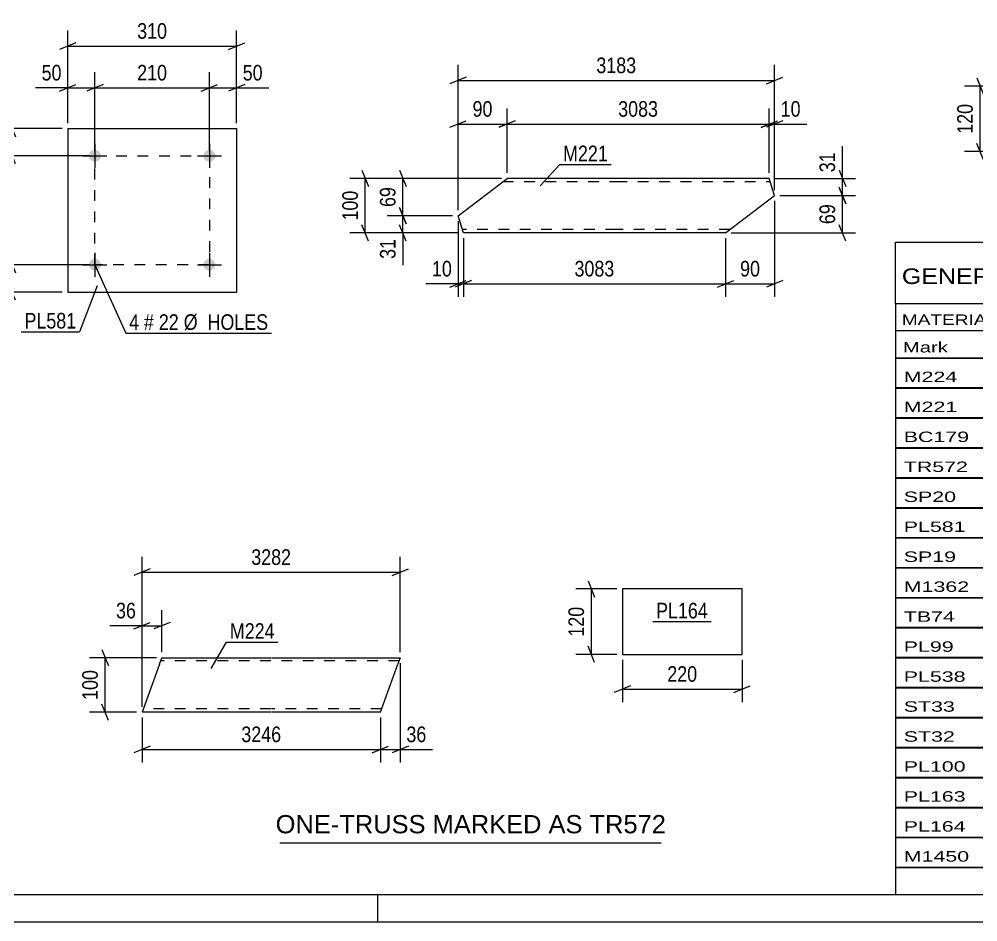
# Model space of a CAD drawing. Header units: millimetres. Extents: x 0 to 841, y 0 to 594.
# Drawn here: x 355.2 to 531.1, y 0 to 165.7 of the extents above; entities that cross this region are included whole.
import ezdxf

# ---------------------------------------------------------------- set-up
doc = ezdxf.new("R2010")
doc.units = ezdxf.units.MM
doc.linetypes.add('DXK_LINE_DOT2', pattern=[3.9198, 1.9599, -1.9599])
doc.styles.add('Arial', font='ARIAL.TTF', dxfattribs={"height": 0.2})
doc.styles.add('Arial Narrow', font='ARIALN.TTF', dxfattribs={"height": 0.2})

# ---------------------------------------------------------------- blocks, each defined once
blk = doc.blocks.new('Unknown-122568519-1133 - 12225')
at = {"color": 5, "linetype": 'Continuous'}
for p, q in [((5, 5), (836, 5)), ((421, 0), (421, 5)), ((0, 0), (841, 0))]:
    blk.add_line(p, q, dxfattribs=at)
blk = doc.blocks.new('Part-122568519-7445 - 7439')
at = {"color": 2, "linetype": 'Continuous'}
for p, q in [((380.92, 47.27), (381.36, 48.47)), ((381.36, 48.47), (401.36, 48.47)), ((401.46, 48.47), (425.1, 48.47)), ((424.97, 48.12), (424.66, 47.27)), ((425.07, 48.38), (424.97, 48.12)), ((425.1, 48.47), (425.07, 48.38)), ((380.92, 47.27), (377.72, 38.47)), ((421.46, 38.47), (424.66, 47.27)), ((401.36, 38.47), (377.72, 38.47)), ((421.46, 38.47), (401.46, 38.47))]:
    blk.add_line(p, q, dxfattribs=at)
at = {"color": 7, "linetype": 'DXK_LINE_DOT2'}
for p, q in [((401.36, 47.87), (381.14, 47.87)), ((381.33, 48.38), (381.23, 48.12)), ((381.36, 48.47), (381.33, 48.38)), ((424.88, 47.87), (401.46, 47.87)), ((425.1, 48.47), (424.97, 48.12)), ((401.36, 39.07), (377.94, 39.07)), ((421.68, 39.07), (401.46, 39.07))]:
    blk.add_line(p, q, dxfattribs=at)
blk = doc.blocks.new('Part-122568519-8261 - 8255')
at = {"color": 2, "linetype": 'Continuous'}
for p, q in [((435.7, 129.6), (444.7, 136.45)), ((464.7, 136.45), (444.7, 136.45)), ((492.81, 136.45), (464.8, 136.45)), ((493.79, 133.3), (492.81, 136.45)), ((484.8, 126.45), (493.79, 133.3)), ((436.68, 126.45), (435.7, 129.6)), ((464.7, 126.45), (436.68, 126.45)), ((484.8, 126.45), (464.8, 126.45))]:
    blk.add_line(p, q, dxfattribs=at)
at = {"color": 7, "linetype": 'DXK_LINE_DOT2'}
for p, q in [((443.91, 135.85), (464.7, 135.85)), ((464.8, 135.85), (493, 135.85)), ((464.7, 127.05), (436.5, 127.05)), ((485.58, 127.05), (464.8, 127.05))]:
    blk.add_line(p, q, dxfattribs=at)
blk = doc.blocks.new('Bolt-122568519-2417 - 2363')
at = {"linetype": 'Continuous'}
for points in [[(370.17, 140.59, -1), (367.97, 140.59, -1)], [(391.17, 140.59, -1), (388.97, 140.59, -1)]]:
    blk.add_hatch(color=1, dxfattribs=at).paths.add_polyline_path(points)
at = {"color": 1, "linetype": 'Continuous'}
for p, q in [((369.07, 142.79), (369.07, 138.39)), ((390.07, 142.79), (390.07, 138.39)), ((366.87, 140.59), (371.27, 140.59)), ((387.87, 140.59), (392.27, 140.59))]:
    blk.add_line(p, q, dxfattribs=at)
blk = doc.blocks.new('Part-122568519-2379 - 2363')
at = {"color": 2, "linetype": 'Continuous'}
for p, q in [((364.07, 145.58), (364.07, 115.58)), ((364.07, 145.58), (395.07, 145.58)), ((395.07, 145.58), (395.07, 115.58)), ((364.07, 115.58), (395.07, 115.58))]:
    blk.add_line(p, q, dxfattribs=at)
blk = doc.blocks.new('Bolt-122568519-2412 - 2363')
at = {"linetype": 'Continuous'}
for points in [[(370.17, 120.59, -1), (367.97, 120.59, -1)], [(391.17, 120.59, -1), (388.97, 120.59, -1)]]:
    blk.add_hatch(color=1, dxfattribs=at).paths.add_polyline_path(points)
at = {"color": 1, "linetype": 'Continuous'}
for p, q in [((369.07, 122.79), (369.07, 118.39)), ((390.07, 122.79), (390.07, 118.39)), ((366.87, 120.59), (371.27, 120.59)), ((387.87, 120.59), (392.27, 120.59))]:
    blk.add_line(p, q, dxfattribs=at)
blk = doc.blocks.new('Part-122568519-1995 - 1981')
at = {"color": 2, "linetype": 'Continuous'}
for p, q in [((465.87, 61.09), (465.87, 49.09)), ((487.83, 61.09), (465.87, 61.09)), ((487.83, 49.09), (487.83, 61.09)), ((465.87, 49.09), (487.83, 49.09))]:
    blk.add_line(p, q, dxfattribs=at)
blk = doc.blocks.new('Rectangle-122568519-2526 - 2363')
at = {"color": 1, "linetype": 'DXK_LINE_DOT2'}
blk.add_lwpolyline([(369.07, 140.59), (390.07, 140.59), (390.07, 120.59), (369.07, 120.59), (369.07, 140.59)], close=True, dxfattribs=at)
blk = doc.blocks.new('StraightDimension-122568519-7497 - 7439')
at = {"color": 7, "linetype": 'Continuous'}
for p, q in [((377.72, 37.47), (377.72, 29.23)), ((421.46, 37.47), (421.46, 29.23)), ((379.22, 32.23), (376.22, 31.03)), ((419.96, 31.03), (422.96, 32.23)), ((377.72, 31.63), (421.46, 31.63))]:
    blk.add_line(p, q, dxfattribs=at)
at = {"color": 0}
blk.add_wipeout([(403.85, 32.38), (403.85, 36.58), (395.34, 36.58), (395.34, 32.38)], dxfattribs=at)
at = {"color": 3, "style": 'Arial Narrow'}
blk.add_text('3246', height=2.863, dxfattribs=at).set_placement((395.94, 32.98))
blk = doc.blocks.new('StraightDimension-122568519-7485 - 7439')
at = {"color": 7, "linetype": 'Continuous'}
for p, q in [((425.1, 47.47), (425.1, 29.23)), ((421.46, 37.47), (421.46, 29.23)), ((419.96, 31.03), (422.96, 32.23)), ((426.6, 32.23), (423.6, 31.03)), ((421.46, 31.63), (425.1, 31.63))]:
    blk.add_line(p, q, dxfattribs=at)
at = {"color": 0}
blk.add_wipeout([(430.48, 32.38), (430.48, 36.58), (425.63, 36.58), (425.63, 32.38)], dxfattribs=at)
at = {"color": 7, "linetype": 'Continuous'}
blk.add_line((425.1, 31.63), (431.01, 31.63), dxfattribs=at)
blk.add_line((425.1, 31.63), (431.01, 31.63), dxfattribs=at)
at = {"color": 3, "style": 'Arial Narrow'}
blk.add_text('36', height=2.863, dxfattribs=at).set_placement((426.23, 32.98))
blk = doc.blocks.new('StraightDimension-122568519-7461 - 7439')
at = {"color": 7, "linetype": 'Continuous'}
for p, q in [((377.72, 39.47), (377.72, 67.01)), ((425.1, 49.47), (425.1, 67.01)), ((379.22, 64.76), (376.22, 63.56)), ((377.72, 64.16), (425.1, 64.16)), ((423.6, 63.56), (426.6, 64.76))]:
    blk.add_line(p, q, dxfattribs=at)
at = {"color": 0}
blk.add_wipeout([(405.67, 64.91), (405.67, 69.11), (397.16, 69.11), (397.16, 64.91)], dxfattribs=at)
at = {"color": 3, "style": 'Arial Narrow'}
blk.add_text('3282', height=2.863, dxfattribs=at).set_placement((397.76, 65.51))
blk = doc.blocks.new('StraightDimension-122568519-7472 - 7439')
at = {"color": 7, "linetype": 'Continuous'}
for p, q in [((377.72, 39.47), (377.72, 57.2)), ((381.36, 49.47), (381.36, 57.2)), ((376.22, 53.75), (379.22, 54.95)), ((382.86, 54.95), (379.86, 53.75)), ((377.72, 54.35), (381.36, 54.35))]:
    blk.add_line(p, q, dxfattribs=at)
at = {"color": 0}
blk.add_wipeout([(377.2, 55.1), (377.2, 59.3), (372.34, 59.3), (372.34, 55.1)], dxfattribs=at)
at = {"color": 7, "linetype": 'Continuous'}
blk.add_line((377.72, 54.35), (371.82, 54.35), dxfattribs=at)
blk.add_line((377.72, 54.35), (371.82, 54.35), dxfattribs=at)
at = {"color": 3, "style": 'Arial Narrow'}
blk.add_text('36', height=2.863, dxfattribs=at).set_placement((372.94, 55.7))
blk = doc.blocks.new('StraightDimension-122568519-7448 - 7439')
at = {"color": 7, "linetype": 'Continuous'}
for p, q in [((370.35, 49.97), (371.55, 46.97)), ((380.36, 48.47), (368.1, 48.47)), ((370.95, 38.47), (370.95, 48.47)), ((371.55, 36.97), (370.35, 39.97)), ((376.72, 38.47), (368.1, 38.47))]:
    blk.add_line(p, q, dxfattribs=at)
at = {"color": 0}
blk.add_wipeout([(370.2, 46.82), (366, 46.82), (366, 40.13), (370.2, 40.13)], dxfattribs=at)
at = {"color": 3, "style": 'Arial Narrow'}
blk.add_text('100', height=2.863, rotation=90.0002, dxfattribs=at).set_placement((369.6, 40.73))
blk = doc.blocks.new('StraightDimension-122568519-8297 - 8255')
at = {"color": 7, "linetype": 'Continuous'}
for p, q in [((505.65, 134.8), (506.85, 131.8)), ((494.79, 133.3), (508.65, 133.3)), ((506.25, 126.45), (506.25, 133.3)), ((506.85, 124.95), (505.65, 127.95)), ((485.8, 126.45), (508.65, 126.45))]:
    blk.add_line(p, q, dxfattribs=at)
at = {"color": 0}
blk.add_wipeout([(505.5, 132.3), (501.3, 132.3), (501.3, 127.45), (505.5, 127.45)], dxfattribs=at)
at = {"color": 3, "style": 'Arial Narrow'}
blk.add_text('69', height=2.863, rotation=90.0002, dxfattribs=at).set_placement((504.9, 128.05))
blk = doc.blocks.new('StraightDimension-122568519-8264 - 8255')
at = {"color": 7, "linetype": 'Continuous'}
for p, q in [((418.08, 137.95), (419.28, 134.95)), ((443.7, 136.45), (415.83, 136.45)), ((418.68, 126.45), (418.68, 136.45)), ((419.28, 124.95), (418.08, 127.95)), ((435.68, 126.45), (415.83, 126.45))]:
    blk.add_line(p, q, dxfattribs=at)
at = {"color": 0}
blk.add_wipeout([(417.93, 134.79), (413.73, 134.79), (413.73, 128.11), (417.93, 128.11)], dxfattribs=at)
at = {"color": 3, "style": 'Arial Narrow'}
blk.add_text('100', height=2.863, rotation=90.0002, dxfattribs=at).set_placement((417.33, 128.71))
blk = doc.blocks.new('StraightDimension-122568519-8322 - 8255')
at = {"color": 7, "linetype": 'Continuous'}
for p, q in [((505.65, 137.95), (506.85, 134.95)), ((493.81, 136.45), (508.65, 136.45)), ((506.25, 133.3), (506.25, 136.45)), ((506.85, 131.8), (505.65, 134.8)), ((494.79, 133.3), (508.65, 133.3))]:
    blk.add_line(p, q, dxfattribs=at)
at = {"color": 0}
blk.add_wipeout([(505.5, 141.83), (501.3, 141.83), (501.3, 136.97), (505.5, 136.97)], dxfattribs=at)
at = {"color": 7, "linetype": 'Continuous'}
blk.add_line((506.25, 136.45), (506.25, 142.36), dxfattribs=at)
blk.add_line((506.25, 136.45), (506.25, 142.36), dxfattribs=at)
at = {"color": 3, "style": 'Arial Narrow'}
blk.add_text('31', height=2.863, rotation=90.0002, dxfattribs=at).set_placement((504.9, 137.57))
blk = doc.blocks.new('StraightDimension-122568519-8371 - 8255')
at = {"color": 7, "linetype": 'Continuous'}
for p, q in [((424.98, 137.95), (426.18, 134.95)), ((443.7, 136.45), (422.73, 136.45)), ((425.58, 129.6), (425.58, 136.45)), ((426.18, 128.1), (424.98, 131.1)), ((434.7, 129.6), (422.73, 129.6))]:
    blk.add_line(p, q, dxfattribs=at)
at = {"color": 0}
blk.add_wipeout([(424.83, 135.45), (420.63, 135.45), (420.63, 130.59), (424.83, 130.59)], dxfattribs=at)
at = {"color": 3, "style": 'Arial Narrow'}
blk.add_text('69', height=2.863, rotation=90.0002, dxfattribs=at).set_placement((424.23, 131.19))
blk = doc.blocks.new('StraightDimension-122568519-8347 - 8255')
at = {"color": 7, "linetype": 'Continuous'}
for p, q in [((424.98, 131.1), (426.18, 128.1)), ((434.7, 129.6), (422.73, 129.6)), ((425.58, 126.45), (425.58, 129.6)), ((426.18, 124.95), (424.98, 127.95)), ((435.68, 126.45), (422.73, 126.45))]:
    blk.add_line(p, q, dxfattribs=at)
at = {"color": 0}
blk.add_wipeout([(424.83, 125.92), (420.63, 125.92), (420.63, 121.07), (424.83, 121.07)], dxfattribs=at)
at = {"color": 7, "linetype": 'Continuous'}
blk.add_line((425.58, 126.45), (425.58, 120.54), dxfattribs=at)
blk.add_line((425.58, 126.45), (425.58, 120.54), dxfattribs=at)
at = {"color": 3, "style": 'Arial Narrow'}
blk.add_text('31', height=2.863, rotation=90.0002, dxfattribs=at).set_placement((424.23, 121.67))
blk = doc.blocks.new('StraightDimension-122568519-8396 - 8255')
at = {"color": 7, "linetype": 'Continuous'}
for p, q in [((493.79, 132.3), (493.79, 114.69)), ((484.8, 125.45), (484.8, 114.69)), ((483.3, 116.49), (486.3, 117.69)), ((484.8, 117.09), (493.79, 117.09)), ((495.29, 117.69), (492.29, 116.49))]:
    blk.add_line(p, q, dxfattribs=at)
at = {"color": 0}
blk.add_wipeout([(491.72, 117.84), (491.72, 122.04), (486.87, 122.04), (486.87, 117.84)], dxfattribs=at)
at = {"color": 3, "style": 'Arial Narrow'}
blk.add_text('90', height=2.863, dxfattribs=at).set_placement((487.47, 118.44))
blk = doc.blocks.new('StraightDimension-122568519-8413 - 8255')
at = {"color": 7, "linetype": 'Continuous'}
for p, q in [((436.68, 125.45), (436.68, 114.69)), ((484.8, 125.45), (484.8, 114.69)), ((438.18, 117.69), (435.18, 116.49)), ((436.68, 117.09), (484.8, 117.09)), ((483.3, 116.49), (486.3, 117.69))]:
    blk.add_line(p, q, dxfattribs=at)
at = {"color": 0}
blk.add_wipeout([(465, 117.84), (465, 122.04), (456.48, 122.04), (456.48, 117.84)], dxfattribs=at)
at = {"color": 3, "style": 'Arial Narrow'}
blk.add_text('3083', height=2.863, dxfattribs=at).set_placement((457.08, 118.44))
blk = doc.blocks.new('StraightDimension-122568519-8437 - 8255')
at = {"color": 7, "linetype": 'Continuous'}
for p, q in [((435.7, 128.6), (435.7, 114.69)), ((436.68, 125.45), (436.68, 114.69)), ((434.2, 116.49), (437.2, 117.69)), ((438.18, 117.69), (435.18, 116.49)), ((435.7, 117.09), (436.68, 117.09))]:
    blk.add_line(p, q, dxfattribs=at)
at = {"color": 0}
blk.add_wipeout([(435.18, 117.84), (435.18, 122.04), (430.32, 122.04), (430.32, 117.84)], dxfattribs=at)
at = {"color": 7, "linetype": 'Continuous'}
blk.add_line((435.7, 117.09), (429.8, 117.09), dxfattribs=at)
blk.add_line((435.7, 117.09), (429.8, 117.09), dxfattribs=at)
at = {"color": 3, "style": 'Arial Narrow'}
blk.add_text('10', height=2.863, dxfattribs=at).set_placement((430.92, 118.44))
blk = doc.blocks.new('StraightDimension-122568519-8455 - 8255')
at = {"color": 7, "linetype": 'Continuous'}
for p, q in [((435.7, 130.6), (435.7, 157.26)), ((493.79, 134.3), (493.79, 157.26)), ((437.2, 155.01), (434.2, 153.81)), ((492.29, 153.81), (495.29, 155.01)), ((435.7, 154.41), (493.79, 154.41))]:
    blk.add_line(p, q, dxfattribs=at)
at = {"color": 0}
blk.add_wipeout([(469, 155.16), (469, 159.36), (460.49, 159.36), (460.49, 155.16)], dxfattribs=at)
at = {"color": 3, "style": 'Arial Narrow'}
blk.add_text('3183', height=2.863, dxfattribs=at).set_placement((461.09, 155.76))
blk = doc.blocks.new('StraightDimension-122568519-8466 - 8255')
at = {"color": 7, "linetype": 'Continuous'}
for p, q in [((492.81, 137.45), (492.81, 149.27)), ((493.79, 134.3), (493.79, 149.27)), ((491.31, 145.82), (494.31, 147.02)), ((495.29, 147.02), (492.29, 145.82)), ((492.81, 146.42), (493.79, 146.42))]:
    blk.add_line(p, q, dxfattribs=at)
at = {"color": 0}
blk.add_wipeout([(499.17, 147.17), (499.17, 151.37), (494.31, 151.37), (494.31, 147.17)], dxfattribs=at)
at = {"color": 7, "linetype": 'Continuous'}
blk.add_line((493.79, 146.42), (499.7, 146.42), dxfattribs=at)
blk.add_line((493.79, 146.42), (499.7, 146.42), dxfattribs=at)
at = {"color": 3, "style": 'Arial Narrow'}
blk.add_text('10', height=2.863, dxfattribs=at).set_placement((494.91, 147.77))
blk = doc.blocks.new('StraightDimension-122568519-8483 - 8255')
at = {"color": 7, "linetype": 'Continuous'}
for p, q in [((444.7, 137.45), (444.7, 149.26)), ((492.81, 137.45), (492.81, 149.26)), ((446.2, 147.01), (443.2, 145.81)), ((444.7, 146.41), (492.81, 146.41)), ((491.31, 145.81), (494.31, 147.01))]:
    blk.add_line(p, q, dxfattribs=at)
at = {"color": 0}
blk.add_wipeout([(473.01, 147.16), (473.01, 151.36), (464.5, 151.36), (464.5, 147.16)], dxfattribs=at)
at = {"color": 3, "style": 'Arial Narrow'}
blk.add_text('3083', height=2.863, dxfattribs=at).set_placement((465.1, 147.76))
blk = doc.blocks.new('StraightDimension-122568519-8507 - 8255')
at = {"color": 7, "linetype": 'Continuous'}
for p, q in [((435.7, 130.6), (435.7, 149.27)), ((444.7, 137.45), (444.7, 149.27)), ((434.2, 145.82), (437.2, 147.02)), ((435.7, 146.42), (444.7, 146.42)), ((446.2, 147.02), (443.2, 145.82))]:
    blk.add_line(p, q, dxfattribs=at)
at = {"color": 0}
blk.add_wipeout([(442.63, 147.17), (442.63, 151.37), (437.77, 151.37), (437.77, 147.17)], dxfattribs=at)
at = {"color": 3, "style": 'Arial Narrow'}
blk.add_text('90', height=2.863, dxfattribs=at).set_placement((438.37, 147.77))
blk = doc.blocks.new('StraightDimension-122568519-2419 - 2363')
at = {"color": 7, "linetype": 'Continuous'}
for p, q in [((353.27, 122.09), (354.47, 119.09)), ((368.07, 120.59), (351.02, 120.59)), ((353.87, 115.58), (353.87, 120.59)), ((354.47, 114.08), (353.27, 117.08)), ((363.07, 115.58), (351.02, 115.58))]:
    blk.add_line(p, q, dxfattribs=at)
at = {"color": 0}
blk.add_wipeout([(353.12, 115.06), (348.92, 115.06), (348.92, 110.2), (353.12, 110.2)], dxfattribs=at)
at = {"color": 7, "linetype": 'Continuous'}
blk.add_line((353.87, 115.58), (353.87, 109.68), dxfattribs=at)
blk.add_line((353.87, 115.58), (353.87, 109.68), dxfattribs=at)
at = {"color": 3, "style": 'Arial Narrow'}
blk.add_text('50', height=2.863, rotation=90.0002, dxfattribs=at).set_placement((352.52, 110.8))
blk = doc.blocks.new('StraightDimension-122568519-2462 - 2363')
at = {"color": 7, "linetype": 'Continuous'}
for p, q in [((347.15, 144.08), (345.95, 147.08)), ((363.07, 145.58), (343.7, 145.58)), ((346.55, 115.58), (346.55, 145.58)), ((345.95, 117.08), (347.15, 114.08)), ((363.07, 115.58), (343.7, 115.58))]:
    blk.add_line(p, q, dxfattribs=at)
at = {"color": 0}
blk.add_wipeout([(345.8, 133.93), (341.6, 133.93), (341.6, 127.24), (345.8, 127.24)], dxfattribs=at)
at = {"color": 3, "style": 'Arial Narrow'}
blk.add_text('300', height=2.863, rotation=90.0002, dxfattribs=at).set_placement((345.2, 127.84))
blk = doc.blocks.new('StraightDimension-122568519-2432 - 2363')
at = {"color": 7, "linetype": 'Continuous'}
for p, q in [((354.47, 139.09), (353.27, 142.09)), ((368.07, 140.59), (351.02, 140.59)), ((353.87, 120.59), (353.87, 140.59)), ((353.27, 122.09), (354.47, 119.09)), ((368.07, 120.59), (351.02, 120.59))]:
    blk.add_line(p, q, dxfattribs=at)
at = {"color": 0}
blk.add_wipeout([(353.12, 133.93), (348.92, 133.93), (348.92, 127.24), (353.12, 127.24)], dxfattribs=at)
at = {"color": 3, "style": 'Arial Narrow'}
blk.add_text('200', height=2.863, rotation=90.0002, dxfattribs=at).set_placement((352.52, 127.84))
blk = doc.blocks.new('StraightDimension-122568519-2448 - 2363')
at = {"color": 7, "linetype": 'Continuous'}
for p, q in [((353.27, 147.08), (354.47, 144.08)), ((363.07, 145.58), (351.02, 145.58)), ((353.87, 140.59), (353.87, 145.58)), ((354.47, 139.09), (353.27, 142.09)), ((368.07, 140.59), (351.02, 140.59))]:
    blk.add_line(p, q, dxfattribs=at)
at = {"color": 0}
blk.add_wipeout([(353.12, 150.96), (348.92, 150.96), (348.92, 146.11), (353.12, 146.11)], dxfattribs=at)
at = {"color": 7, "linetype": 'Continuous'}
blk.add_line((353.87, 145.58), (353.87, 151.49), dxfattribs=at)
blk.add_line((353.87, 145.58), (353.87, 151.49), dxfattribs=at)
at = {"color": 3, "style": 'Arial Narrow'}
blk.add_text('50', height=2.863, rotation=90.0002, dxfattribs=at).set_placement((352.52, 146.71))
blk = doc.blocks.new('StraightDimension-122568519-2473 - 2363')
at = {"color": 7, "linetype": 'Continuous'}
for p, q in [((364.07, 146.58), (364.07, 163.57)), ((395.07, 146.58), (395.07, 163.57)), ((365.57, 161.32), (362.57, 160.12)), ((364.07, 160.72), (395.07, 160.72)), ((393.57, 160.12), (396.57, 161.32))]:
    blk.add_line(p, q, dxfattribs=at)
at = {"color": 0}
blk.add_wipeout([(382.91, 161.47), (382.91, 165.67), (376.22, 165.67), (376.22, 161.47)], dxfattribs=at)
at = {"color": 3, "style": 'Arial Narrow'}
blk.add_text('310', height=2.863, dxfattribs=at).set_placement((376.82, 162.07))
blk = doc.blocks.new('StraightDimension-122568519-2484 - 2363')
at = {"color": 7, "linetype": 'Continuous'}
for p, q in [((390.07, 141.59), (390.07, 155.91)), ((395.07, 146.58), (395.07, 155.91)), ((388.57, 152.46), (391.57, 153.66)), ((390.07, 153.06), (395.07, 153.06)), ((396.57, 153.66), (393.57, 152.46))]:
    blk.add_line(p, q, dxfattribs=at)
at = {"color": 0}
blk.add_wipeout([(400.45, 153.81), (400.45, 158.01), (395.59, 158.01), (395.59, 153.81)], dxfattribs=at)
at = {"color": 7, "linetype": 'Continuous'}
blk.add_line((395.07, 153.06), (400.97, 153.06), dxfattribs=at)
blk.add_line((395.07, 153.06), (400.97, 153.06), dxfattribs=at)
at = {"color": 3, "style": 'Arial Narrow'}
blk.add_text('50', height=2.863, dxfattribs=at).set_placement((396.19, 154.41))
blk = doc.blocks.new('StraightDimension-122568519-2497 - 2363')
at = {"color": 7, "linetype": 'Continuous'}
for p, q in [((369.07, 141.59), (369.07, 155.91)), ((390.07, 141.59), (390.07, 155.91)), ((370.57, 153.66), (367.57, 152.46)), ((369.07, 153.06), (390.07, 153.06)), ((388.57, 152.46), (391.57, 153.66))]:
    blk.add_line(p, q, dxfattribs=at)
at = {"color": 0}
blk.add_wipeout([(382.91, 153.81), (382.91, 158.01), (376.22, 158.01), (376.22, 153.81)], dxfattribs=at)
at = {"color": 3, "style": 'Arial Narrow'}
blk.add_text('210', height=2.863, dxfattribs=at).set_placement((376.82, 154.41))
blk = doc.blocks.new('StraightDimension-122568519-2513 - 2363')
at = {"color": 7, "linetype": 'Continuous'}
for p, q in [((364.07, 146.58), (364.07, 155.91)), ((369.07, 141.59), (369.07, 155.91)), ((362.57, 152.46), (365.57, 153.66)), ((364.07, 153.06), (369.07, 153.06)), ((370.57, 153.66), (367.57, 152.46))]:
    blk.add_line(p, q, dxfattribs=at)
at = {"color": 0}
blk.add_wipeout([(363.54, 153.81), (363.54, 158.01), (358.69, 158.01), (358.69, 153.81)], dxfattribs=at)
at = {"color": 7, "linetype": 'Continuous'}
blk.add_line((364.07, 153.06), (358.16, 153.06), dxfattribs=at)
blk.add_line((364.07, 153.06), (358.16, 153.06), dxfattribs=at)
at = {"color": 3, "style": 'Arial Narrow'}
blk.add_text('50', height=2.863, dxfattribs=at).set_placement((359.29, 154.41))
blk = doc.blocks.new('StraightDimension-122568519-8554 - 8546')
at = {"color": 7, "linetype": 'Continuous'}
for p, q in [((530.92, 154.87), (532.12, 151.87)), ((540.52, 153.37), (528.67, 153.37)), ((531.52, 141.37), (531.52, 153.37)), ((532.12, 139.87), (530.92, 142.87)), ((540.52, 141.37), (528.67, 141.37))]:
    blk.add_line(p, q, dxfattribs=at)
at = {"color": 0}
blk.add_wipeout([(530.77, 150.72), (526.57, 150.72), (526.57, 144.03), (530.77, 144.03)], dxfattribs=at)
at = {"color": 3, "style": 'Arial Narrow'}
blk.add_text('120', height=2.863, rotation=90.0002, dxfattribs=at).set_placement((530.17, 144.63))
blk = doc.blocks.new('StraightDimension-122568519-1997 - 1981')
at = {"color": 7, "linetype": 'Continuous'}
for p, q in [((465.87, 48.09), (465.87, 40.31)), ((487.83, 48.09), (487.83, 40.31)), ((467.37, 43.31), (464.37, 42.11)), ((465.87, 42.71), (487.83, 42.71)), ((486.33, 42.11), (489.33, 43.31))]:
    blk.add_line(p, q, dxfattribs=at)
at = {"color": 0}
blk.add_wipeout([(480.19, 43.46), (480.19, 47.66), (473.51, 47.66), (473.51, 43.46)], dxfattribs=at)
at = {"color": 3, "style": 'Arial Narrow'}
blk.add_text('220', height=2.863, dxfattribs=at).set_placement((474.11, 44.06))
blk = doc.blocks.new('StraightDimension-122568519-2008 - 1981')
at = {"color": 7, "linetype": 'Continuous'}
for p, q in [((459.57, 62.59), (460.77, 59.59)), ((464.87, 61.09), (457.32, 61.09)), ((460.17, 49.09), (460.17, 61.09)), ((460.77, 47.59), (459.57, 50.59)), ((464.87, 49.09), (457.32, 49.09))]:
    blk.add_line(p, q, dxfattribs=at)
at = {"color": 0}
blk.add_wipeout([(459.42, 58.43), (455.22, 58.43), (455.22, 51.74), (459.42, 51.74)], dxfattribs=at)
at = {"color": 3, "style": 'Arial Narrow'}
blk.add_text('120', height=2.863, rotation=90.0002, dxfattribs=at).set_placement((458.82, 52.34))
blk = doc.blocks.new('Unknown-122568519-12719 - 12225')
at = {"color": 7, "linetype": 'Continuous'}
for p, q in [((516, 124.75), (676, 124.75)), ((516, 113.5), (516, 124.75)), ((676, 124.75), (676, 113.5)), ((516, 113.5), (676, 113.5)), ((516, 113.5), (516, 108.5)), ((676, 113.5), (676, 108.5)), ((516, 108.5), (676, 108.5)), ((516, 108.5), (516, 103.5)), ((540, 108.5), (540, 103.5)), ((575.5, 108.5), (575.5, 103.5)), ((601.5, 108.5), (601.5, 103.5)), ((614.5, 108.5), (614.5, 103.5)), ((632, 108.5), (632, 103.5)), ((654, 108.5), (654, 103.5)), ((676, 108.5), (676, 103.5)), ((516, 103.5), (676, 103.5)), ((516, 103.45), (516, 98.05)), ((516, 103.45), (676, 103.45)), ((540, 103.5), (540, 98)), ((575.5, 103.5), (575.5, 98)), ((601.5, 103.5), (601.5, 98)), ((614.5, 103.5), (614.5, 98)), ((632, 103.5), (632, 98)), ((654, 103.5), (654, 98)), ((676, 103.45), (676, 98.05)), ((516, 98.05), (676, 98.05)), ((516, 97.95), (516, 92.55)), ((516, 97.95), (676, 97.95)), ((540, 98), (540, 92.5)), ((575.5, 98), (575.5, 92.5)), ((601.5, 98), (601.5, 92.5)), ((614.5, 98), (614.5, 92.5)), ((632, 98), (632, 92.5)), ((654, 98), (654, 92.5)), ((676, 97.95), (676, 92.55)), ((516, 92.55), (676, 92.55)), ((516, 92.45), (516, 87.05)), ((516, 92.45), (676, 92.45)), ((540, 92.5), (540, 87)), ((575.5, 92.5), (575.5, 87)), ((601.5, 92.5), (601.5, 87)), ((614.5, 92.5), (614.5, 87)), ((632, 92.5), (632, 87)), ((654, 92.5), (654, 87)), ((676, 92.45), (676, 87.05)), ((516, 87.05), (676, 87.05)), ((516, 86.95), (516, 81.55)), ((516, 86.95), (676, 86.95)), ((540, 87), (540, 81.5)), ((575.5, 87), (575.5, 81.5)), ((601.5, 87), (601.5, 81.5)), ((614.5, 87), (614.5, 81.5)), ((632, 87), (632, 81.5)), ((654, 87), (654, 81.5)), ((676, 86.95), (676, 81.55)), ((516, 81.55), (676, 81.55)), ((516, 81.45), (516, 76.05)), ((516, 81.45), (676, 81.45)), ((540, 81.5), (540, 76)), ((575.5, 81.5), (575.5, 76)), ((601.5, 81.5), (601.5, 76)), ((614.5, 81.5), (614.5, 76)), ((632, 81.5), (632, 76)), ((654, 81.5), (654, 76)), ((676, 81.45), (676, 76.05)), ((516, 76.05), (676, 76.05)), ((516, 75.95), (516, 70.55)), ((516, 75.95), (676, 75.95)), ((540, 76), (540, 70.5)), ((575.5, 76), (575.5, 70.5)), ((601.5, 76), (601.5, 70.5)), ((614.5, 76), (614.5, 70.5)), ((632, 76), (632, 70.5)), ((654, 76), (654, 70.5)), ((676, 75.95), (676, 70.55)), ((516, 70.55), (676, 70.55)), ((516, 70.45), (516, 65.05)), ((516, 70.45), (676, 70.45)), ((540, 70.5), (540, 65)), ((575.5, 70.5), (575.5, 65)), ((601.5, 70.5), (601.5, 65)), ((614.5, 70.5), (614.5, 65)), ((632, 70.5), (632, 65)), ((654, 70.5), (654, 65)), ((676, 70.45), (676, 65.05)), ((516, 65.05), (676, 65.05)), ((516, 64.95), (516, 59.55)), ((516, 64.95), (676, 64.95)), ((540, 65), (540, 59.5)), ((575.5, 65), (575.5, 59.5)), ((601.5, 65), (601.5, 59.5)), ((614.5, 65), (614.5, 59.5)), ((632, 65), (632, 59.5)), ((654, 65), (654, 59.5)), ((676, 64.95), (676, 59.55)), ((516, 59.55), (676, 59.55)), ((516, 59.45), (516, 54.05)), ((516, 59.45), (676, 59.45)), ((540, 59.5), (540, 54)), ((575.5, 59.5), (575.5, 54)), ((601.5, 59.5), (601.5, 54)), ((614.5, 59.5), (614.5, 54)), ((632, 59.5), (632, 54)), ((654, 59.5), (654, 54)), ((676, 59.45), (676, 54.05)), ((516, 54.05), (676, 54.05)), ((516, 53.95), (516, 48.55)), ((516, 53.95), (676, 53.95)), ((540, 54), (540, 48.5)), ((575.5, 54), (575.5, 48.5)), ((601.5, 54), (601.5, 48.5)), ((614.5, 54), (614.5, 48.5)), ((632, 54), (632, 48.5)), ((654, 54), (654, 48.5)), ((676, 53.95), (676, 48.55)), ((516, 48.55), (676, 48.55)), ((516, 48.45), (516, 43.05)), ((516, 48.45), (676, 48.45)), ((540, 48.5), (540, 43)), ((575.5, 48.5), (575.5, 43)), ((601.5, 48.5), (601.5, 43)), ((614.5, 48.5), (614.5, 43)), ((632, 48.5), (632, 43)), ((654, 48.5), (654, 43)), ((676, 48.45), (676, 43.05)), ((516, 43.05), (676, 43.05)), ((516, 42.95), (516, 37.55)), ((516, 42.95), (676, 42.95)), ((540, 43), (540, 37.5)), ((575.5, 43), (575.5, 37.5)), ((601.5, 43), (601.5, 37.5)), ((614.5, 43), (614.5, 37.5)), ((632, 43), (632, 37.5)), ((654, 43), (654, 37.5)), ((676, 42.95), (676, 37.55)), ((516, 37.55), (676, 37.55)), ((516, 37.45), (516, 32.05)), ((516, 37.45), (676, 37.45)), ((540, 37.5), (540, 32)), ((575.5, 37.5), (575.5, 32)), ((601.5, 37.5), (601.5, 32)), ((614.5, 37.5), (614.5, 32)), ((632, 37.5), (632, 32)), ((654, 37.5), (654, 32)), ((676, 37.45), (676, 32.05)), ((516, 32.05), (676, 32.05)), ((516, 31.95), (516, 26.55)), ((516, 31.95), (676, 31.95)), ((540, 32), (540, 26.5)), ((575.5, 32), (575.5, 26.5)), ((601.5, 32), (601.5, 26.5)), ((614.5, 32), (614.5, 26.5)), ((632, 32), (632, 26.5)), ((654, 32), (654, 26.5)), ((676, 31.95), (676, 26.55)), ((516, 26.55), (676, 26.55)), ((516, 26.45), (516, 21.05)), ((516, 26.45), (676, 26.45)), ((540, 26.5), (540, 21)), ((575.5, 26.5), (575.5, 21)), ((601.5, 26.5), (601.5, 21)), ((614.5, 26.5), (614.5, 21)), ((632, 26.5), (632, 21)), ((654, 26.5), (654, 21)), ((676, 26.45), (676, 21.05)), ((516, 21.05), (676, 21.05)), ((516, 20.95), (516, 15.55)), ((516, 20.95), (676, 20.95)), ((540, 21), (540, 15.5)), ((575.5, 21), (575.5, 15.5)), ((601.5, 21), (601.5, 15.5)), ((614.5, 21), (614.5, 15.5)), ((632, 21), (632, 15.5)), ((654, 21), (654, 15.5)), ((676, 20.95), (676, 15.55)), ((516, 15.55), (676, 15.55)), ((516, 15.45), (516, 10.05)), ((516, 15.45), (676, 15.45)), ((540, 15.5), (540, 10)), ((575.5, 15.5), (575.5, 10)), ((601.5, 15.5), (601.5, 10)), ((614.5, 15.5), (614.5, 10)), ((632, 15.5), (632, 10)), ((654, 15.5), (654, 10)), ((676, 15.45), (676, 10.05)), ((516, 10.05), (676, 10.05)), ((516, 10), (676, 10)), ((516, 10), (516, 5)), ((632, 10), (632, 5)), ((654, 10), (654, 5)), ((676, 10), (676, 5)), ((516, 5), (676, 5))]:
    blk.add_line(p, q, dxfattribs=at)
at = {"color": 7, "style": 'Arial Narrow'}
for s, height, width, p in [('GENERAL NOTES & WELD DETAILS :', 2.8633, 1.4, (517.15, 117.06)), ('REFER TYP DRAWING TYP-01', 1.9089, 1.6, (600.7, 117.16)), ("MATERIAL LIST FOR ASSEMBLY MK'D", 1.9089, 1.6, (517.15, 109.56)), ('TR572', 1.909, 1.794707, (609.9, 109.47)), ('1', 1.91, 1.794707, (638.08, 109.56)), ('No. Required', 1.9089, 1.6, (647.41, 109.56)), ('Mark', 1.909, 1.7, (517.34, 104.5)), ('Profile', 1.909, 1.7, (550.41, 104.5)), ('Material', 1.909, 1.7, (580.54, 104.56)), ('No.', 1.909, 1.7, (605.5, 104.56)), ('Length', 1.909, 1.7, (616, 104.56)), ('Area', 1.909, 1.7, (638.5, 104.56)), ('Weight', 1.909, 1.7, (658, 104.56))]:
    blk.add_text(s, height=height, dxfattribs=dict(at, width=width)).set_placement(p)
at = {"color": 7, "linetype": 'Continuous', "style": 'Arial Narrow'}
for s, height, width, p in [('M224', 1.909, 1.794707, (517.5, 99.06)), ('SHS100*6', 1.909, 1.794707, (542, 99.06)), ('E350', 1.909, 1.794707, (581.74, 99.06)), ('8', 1.91, 1.794707, (605.86, 99.06)), ('3282', 1.909, 1.794707, (618.58, 99.06)), ('1.3', 1.909, 1.794707, (642.32, 99.06)), ('459.8', 1.909, 1.794707, (658.96, 99.06)), ('M221', 1.909, 1.794707, (517.5, 93.56)), ('SHS100*6', 1.909, 1.794707, (542, 93.56)), ('E350', 1.909, 1.794707, (581.74, 93.56)), ('7', 1.91, 1.794707, (605.86, 93.56)), ('3183', 1.909, 1.794707, (618.58, 93.56)), ('1.2', 1.909, 1.794707, (642.32, 93.56)), ('384.8', 1.909, 1.794707, (658.96, 93.56)), ('BC179', 1.909, 1.794707, (517.5, 88.06)), ('SHS100*6', 1.909, 1.794707, (542, 88.06)), ('E350', 1.909, 1.794707, (581.74, 88.06)), ('1', 1.91, 1.794707, (605.86, 88.06)), ('17782', 1.909, 1.794707, (616.4, 88.06)), ('7.1', 1.909, 1.794707, (642.32, 88.06)), ('314.9', 1.909, 1.794707, (658.96, 88.06)), ('TR572', 1.909, 1.794707, (517.5, 82.56)), ('SHS100*6', 1.909, 1.794707, (542, 82.56)), ('E350', 1.909, 1.794707, (581.74, 82.56)), ('1', 1.91, 1.794707, (605.86, 82.56)), ('17502', 1.909, 1.794707, (616.4, 82.56)), ('7.0', 1.909, 1.794707, (642.32, 82.56)), ('310.0', 1.909, 1.794707, (658.96, 82.56)), ('SP20', 1.909, 1.794707, (517.5, 77.06)), ('PL20*380', 1.909, 1.794707, (542, 77.06)), ('E350', 1.909, 1.794707, (581.74, 77.06)), ('6', 1.91, 1.794707, (605.86, 77.06)), ('380', 1.909, 1.794707, (620.77, 77.06)), ('0.3', 1.909, 1.794707, (642.32, 77.06)), ('136.0', 1.909, 1.794707, (658.96, 77.06)), ('PL581', 1.909, 1.794707, (517.5, 71.56)), ('PL12*300', 1.909, 1.794707, (542, 71.56)), ('E350', 1.909, 1.794707, (581.74, 71.56)), ('13', 1.909, 1.794707, (604.76, 71.56)), ('310', 1.909, 1.794707, (620.77, 71.56)), ('0.2', 1.909, 1.794707, (642.32, 71.56)), ('113.9', 1.909, 1.794707, (658.96, 71.56)), ('SP19', 1.909, 1.794707, (517.5, 66.06)), ('PL16*325', 1.909, 1.794707, (542, 66.06)), ('E350', 1.909, 1.794707, (581.74, 66.06)), ('4', 1.91, 1.794707, (605.86, 66.06)), ('325', 1.909, 1.794707, (620.77, 66.06)), ('0.2', 1.909, 1.794707, (642.32, 66.06)), ('53.1', 1.909, 1.794707, (661.14, 66.06)), ('M1362', 1.909, 1.794707, (517.5, 60.56)), ('RHS100*100*6', 1.9089, 1.794707, (542, 60.56)), ('E350', 1.909, 1.794707, (581.74, 60.56)), ('13', 1.909, 1.794707, (604.76, 60.56)), ('196', 1.909, 1.794707, (620.77, 60.56)), ('0.1', 1.909, 1.794707, (642.32, 60.56)), ('45.1', 1.909, 1.794707, (661.14, 60.56)), ('TB74', 1.909, 1.794707, (517.5, 55.06)), ('RHS150*110*6', 1.9089, 1.794707, (542, 55.06)), ('E350', 1.909, 1.794707, (581.74, 55.06)), ('6', 1.91, 1.794707, (605.86, 55.06)), ('200', 1.909, 1.794707, (620.77, 55.06)), ('0.1', 1.909, 1.794707, (642.32, 55.06)), ('28.0', 1.909, 1.794707, (661.14, 55.06)), ('PL99', 1.909, 1.794707, (517.5, 49.56)), ('PL12*336', 1.909, 1.794707, (542, 49.56)), ('E350', 1.909, 1.794707, (581.74, 49.56)), ('2', 1.91, 1.794707, (605.86, 49.56)), ('391', 1.909, 1.794707, (620.77, 49.56)), ('0.3', 1.909, 1.794707, (642.32, 49.56)), ('23.2', 1.909, 1.794707, (661.14, 49.56)), ('PL538', 1.909, 1.794707, (517.5, 44.06)), ('PL10*150', 1.909, 1.794707, (542, 44.06)), ('E350', 1.909, 1.794707, (581.74, 44.06)), ('6', 1.91, 1.794707, (605.86, 44.06)), ('170', 1.909, 1.794707, (620.77, 44.06)), ('0.1', 1.909, 1.794707, (642.32, 44.06)), ('12.0', 1.909, 1.794707, (661.14, 44.06)), ('ST33', 1.909, 1.794707, (517.5, 38.56)), ('PL8*100', 1.909, 1.794707, (542, 38.56)), ('E350', 1.909, 1.794707, (581.74, 38.56)), ('24', 1.909, 1.794707, (604.76, 38.56)), ('135', 1.909, 1.794707, (620.77, 38.56)), ('0.0', 1.909, 1.794707, (642.32, 38.56)), ('10.0', 1.909, 1.794707, (661.14, 38.56)), ('ST32', 1.909, 1.794707, (517.5, 33.06)), ('PL8*100', 1.909, 1.794707, (542, 33.06)), ('E350', 1.909, 1.794707, (581.74, 33.06)), ('24', 1.909, 1.794707, (604.76, 33.06)), ('121', 1.909, 1.794707, (620.77, 33.06)), ('0.0', 1.909, 1.794707, (642.32, 33.06)), ('8.9', 1.909, 1.794707, (663.33, 33.06)), ('PL100', 1.909, 1.794707, (517.5, 27.56)), ('PL10*120', 1.909, 1.794707, (542, 27.56)), ('E350', 1.909, 1.794707, (581.74, 27.56)), ('2', 1.91, 1.794707, (605.86, 27.56)), ('391', 1.909, 1.794707, (620.77, 27.56)), ('0.1', 1.909, 1.794707, (642.32, 27.56)), ('7.4', 1.909, 1.794707, (663.33, 27.56)), ('PL163', 1.909, 1.794707, (517.5, 22.06)), ('PL12*167', 1.909, 1.794707, (542, 22.06)), ('E350', 1.909, 1.794707, (581.74, 22.06)), ('2', 1.91, 1.794707, (605.86, 22.06)), ('219', 1.909, 1.794707, (620.77, 22.06)), ('0.1', 1.909, 1.794707, (642.32, 22.06)), ('5.1', 1.909, 1.794707, (663.33, 22.06)), ('PL164', 1.909, 1.794707, (517.5, 16.56)), ('PL10*120', 1.909, 1.794707, (542, 16.56)), ('E350', 1.909, 1.794707, (581.74, 16.56)), ('2', 1.91, 1.794707, (605.86, 16.56)), ('219', 1.909, 1.794707, (620.77, 16.56)), ('0.1', 1.909, 1.794707, (642.32, 16.56)), ('4.1', 1.909, 1.794707, (663.33, 16.56)), ('M1450', 1.909, 1.794707, (517.5, 11.06)), ('RHS100*100*6', 1.9089, 1.794707, (542, 11.06)), ('E350', 1.909, 1.794707, (581.74, 11.06)), ('1', 1.91, 1.794707, (605.86, 11.06)), ('220', 1.909, 1.794707, (620.77, 11.06)), ('0.1', 1.909, 1.794707, (642.32, 11.06)), ('3.9', 1.909, 1.794707, (663.33, 11.06)), ('Total', 1.909, 1.7, (618.33, 6.5)), ('42.5', 1.909, 1.794707, (639.64, 6.5)), ('1920.4', 1.909, 1.794707, (656.77, 6.5))]:
    blk.add_text(s, height=height, dxfattribs=dict(at, width=width)).set_placement(p)
blk = doc.blocks.new('Unknown-122568519-12720 - 12225')
at = {"color": 7, "linetype": 'Continuous'}
blk.add_line((403, 14.5), (473, 14.5), dxfattribs=at)
at = {"color": 7, "style": 'Arial'}
blk.add_text('ONE-TRUSS MARKED AS TR572', height=3.3428, dxfattribs=at).set_placement((402.24, 16.25))
blk = doc.blocks.new('Mark-122568519-7441 - 7439')
at = {"color": 0}
blk.add_wipeout([(402.05, 51.94), (402.05, 54.94), (393.83, 54.94), (393.83, 51.94)], dxfattribs=at)
blk.add_wipeout([(402.05, 51.94), (402.05, 54.94), (393.83, 54.94), (393.83, 51.94)], dxfattribs=at)
at = {"color": 30, "linetype": 'Continuous'}
for p, q in [((390.39, 46.5), (393.23, 51.34)), ((393.23, 51.34), (402.65, 51.34))]:
    blk.add_line(p, q, dxfattribs=at)
at = {"color": 3, "style": 'Arial Narrow'}
blk.add_text('M224', height=2.863, dxfattribs=at).set_placement((393.83, 51.94))
blk = doc.blocks.new('Mark-122568519-8257 - 8255')
at = {"color": 0}
blk.add_wipeout([(463.21, 139.59), (463.21, 142.59), (454.98, 142.59), (454.98, 139.59)], dxfattribs=at)
blk.add_wipeout([(463.21, 139.59), (463.21, 142.59), (454.98, 142.59), (454.98, 139.59)], dxfattribs=at)
at = {"color": 30, "linetype": 'Continuous'}
for p, q in [((450.8, 135.05), (454.38, 138.99)), ((454.38, 138.99), (463.81, 138.99))]:
    blk.add_line(p, q, dxfattribs=at)
at = {"color": 3, "style": 'Arial Narrow'}
blk.add_text('M221', height=2.863, dxfattribs=at).set_placement((454.98, 139.59))
blk = doc.blocks.new('Mark-122568519-2375 - 2363')
at = {"color": 0}
blk.add_wipeout([(365.64, 108.89), (365.64, 111.89), (356.14, 111.89), (356.14, 108.89)], dxfattribs=at)
blk.add_wipeout([(365.64, 108.89), (365.64, 111.89), (356.14, 111.89), (356.14, 108.89)], dxfattribs=at)
at = {"color": 30, "linetype": 'Continuous'}
for p in [(369.46, 116.73), (355.54, 108.29)]:
    blk.add_line(p, (366.24, 108.29), dxfattribs=at)
at = {"color": 3, "style": 'Arial Narrow'}
blk.add_text('PL581', height=2.863, dxfattribs=at).set_placement((356.14, 108.89))
blk = doc.blocks.new('MarkSet-122568519-2574 - 2363')
at = {"color": 0}
for points in [[(377.17, 108.64), (377.17, 111.64), (375.35, 111.64), (375.35, 108.64)], [(379.9, 108.64), (379.9, 111.64), (378.07, 111.64), (378.07, 108.64)], [(384.46, 108.64), (384.46, 111.64), (380.8, 111.64), (380.8, 108.64)], [(400.89, 108.64), (400.89, 111.64), (385.36, 111.64), (385.36, 108.64)]]:
    blk.add_wipeout(points, dxfattribs=at)
for points in [[(377.17, 108.64), (377.17, 111.64), (375.35, 111.64), (375.35, 108.64)], [(379.9, 108.64), (379.9, 111.64), (378.07, 111.64), (378.07, 108.64)], [(384.46, 108.64), (384.46, 111.64), (380.8, 111.64), (380.8, 108.64)], [(400.89, 108.64), (400.89, 111.64), (385.36, 111.64), (385.36, 108.64)]]:
    blk.add_wipeout(points, dxfattribs=at)
at = {"color": 7, "linetype": 'Continuous'}
for p, q in [((369.07, 120.59), (374.75, 108.04)), ((374.75, 108.04), (401.49, 108.04))]:
    blk.add_line(p, q, dxfattribs=at)
at = {"color": 3, "style": 'Arial Narrow'}
for s, height, p in [('4', 2.86, (375.35, 108.64)), ('#', 2.86, (378.07, 108.64)), ('22', 2.863, (380.8, 108.64)), ('Ø  HOLES', 2.863, (385.36, 108.64))]:
    blk.add_text(s, height=height, dxfattribs=at).set_placement(p)
blk = doc.blocks.new('Mark-122568519-1993 - 1981')
at = {"color": 0}
blk.add_wipeout([(481.55, 55.69), (481.55, 58.69), (472.05, 58.69), (472.05, 55.69)], dxfattribs=at)
blk.add_wipeout([(481.55, 55.69), (481.55, 58.69), (472.05, 58.69), (472.05, 55.69)], dxfattribs=at)
at = {"color": 30, "linetype": 'Continuous'}
blk.add_line((471.45, 55.09), (482.15, 55.09), dxfattribs=at)
at = {"color": 3, "style": 'Arial Narrow'}
blk.add_text('PL164', height=2.863, dxfattribs=at).set_placement((472.05, 55.69))

msp = doc.modelspace()

# ---------------------------------------------------------------- block references
for name in ['Unknown-122568519-1133 - 12225', 'Part-122568519-2379 - 2363', 'Bolt-122568519-2417 - 2363', 'Rectangle-122568519-2526 - 2363', 'Part-122568519-8261 - 8255', 'Unknown-122568519-12719 - 12225', 'Bolt-122568519-2412 - 2363', 'Part-122568519-1995 - 1981', 'Part-122568519-7445 - 7439', 'Unknown-122568519-12720 - 12225']:
    msp.add_blockref(name, (0, 0))

# ---------------------------------------------------------------- next in the draw order: block references
for name in ['StraightDimension-122568519-8554 - 8546', 'StraightDimension-122568519-8264 - 8255', 'StraightDimension-122568519-8297 - 8255', 'StraightDimension-122568519-2419 - 2363', 'Mark-122568519-1993 - 1981', 'StraightDimension-122568519-1997 - 1981', 'StraightDimension-122568519-7497 - 7439']:
    msp.add_blockref(name, (0, 0))

# ---------------------------------------------------------------- next in the draw order: block references
for name in ['StraightDimension-122568519-2462 - 2363', 'StraightDimension-122568519-8322 - 8255', 'StraightDimension-122568519-8371 - 8255', 'StraightDimension-122568519-2008 - 1981', 'StraightDimension-122568519-7485 - 7439']:
    msp.add_blockref(name, (0, 0))

# ---------------------------------------------------------------- next in the draw order: block references
for name in ['StraightDimension-122568519-2432 - 2363', 'StraightDimension-122568519-8396 - 8255', 'StraightDimension-122568519-8347 - 8255', 'Mark-122568519-2375 - 2363', 'StraightDimension-122568519-7461 - 7439']:
    msp.add_blockref(name, (0, 0))

# ---------------------------------------------------------------- next in the draw order: block references
for name in ['StraightDimension-122568519-8455 - 8255', 'StraightDimension-122568519-2448 - 2363', 'StraightDimension-122568519-8413 - 8255', 'MarkSet-122568519-2574 - 2363', 'StraightDimension-122568519-7472 - 7439', 'Mark-122568519-7441 - 7439']:
    msp.add_blockref(name, (0, 0))

# ---------------------------------------------------------------- next in the draw order: block references
for name in ['StraightDimension-122568519-2473 - 2363', 'StraightDimension-122568519-8466 - 8255', 'StraightDimension-122568519-8437 - 8255', 'StraightDimension-122568519-7448 - 7439']:
    msp.add_blockref(name, (0, 0))

# ---------------------------------------------------------------- next in the draw order: block references
for name in ['StraightDimension-122568519-2484 - 2363', 'StraightDimension-122568519-8483 - 8255']:
    msp.add_blockref(name, (0, 0))

# ---------------------------------------------------------------- next in the draw order: block references
for name in ['StraightDimension-122568519-2497 - 2363', 'StraightDimension-122568519-8507 - 8255', 'Mark-122568519-8257 - 8255']:
    msp.add_blockref(name, (0, 0))

# ---------------------------------------------------------------- next in the draw order: block references
msp.add_blockref('StraightDimension-122568519-2513 - 2363', (0, 0))

doc.saveas('drawing.dxf')
